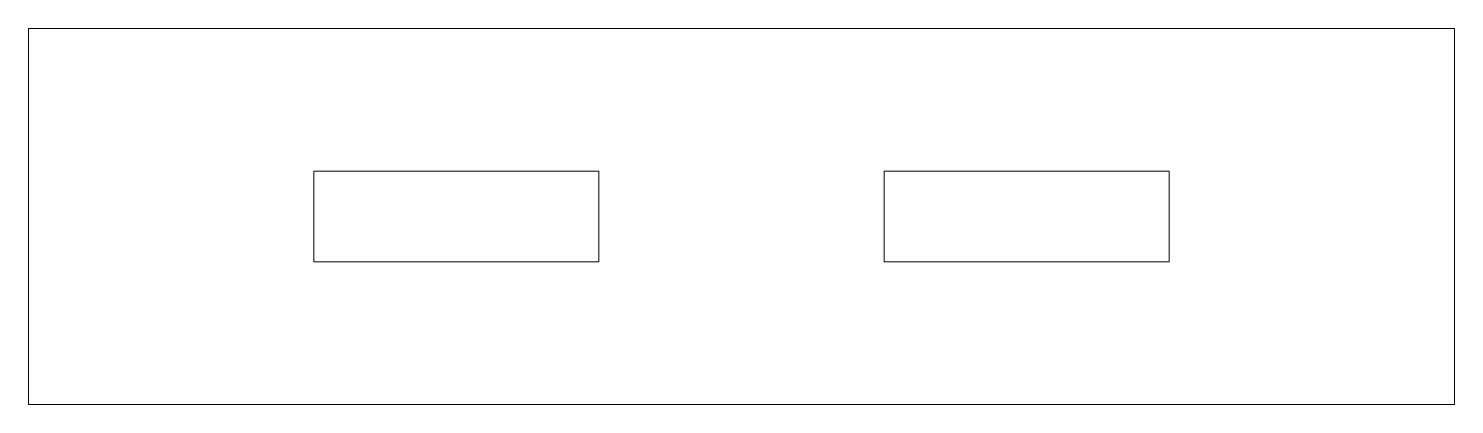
# Model space of a CAD drawing. Header units: millimetres. Extents: x 0 to 50, y 0 to 13.2.
import ezdxf

# ---------------------------------------------------------------- set-up
doc = ezdxf.new("R2010")
doc.units = ezdxf.units.MM

msp = doc.modelspace()

# ---------------------------------------------------------------- linework, layer by layer
at = {"color": 7, "linetype": 'Continuous', "lineweight": 15}
for p, q in [((50, 13.175), (0, 13.175)), ((0, 13.175), (0, 0)), ((50, 0), (50, 13.175)), ((20, 8.175), (10, 8.175)), ((10, 8.175), (10, 5)), ((20, 5), (20, 8.175)), ((40, 8.175), (30, 8.175)), ((30, 8.175), (30, 5)), ((40, 5), (40, 8.175)), ((10, 5), (20, 5)), ((30, 5), (40, 5)), ((0, 0), (50, 0))]:
    msp.add_line(p, q, dxfattribs=at)

doc.saveas('drawing.dxf')
